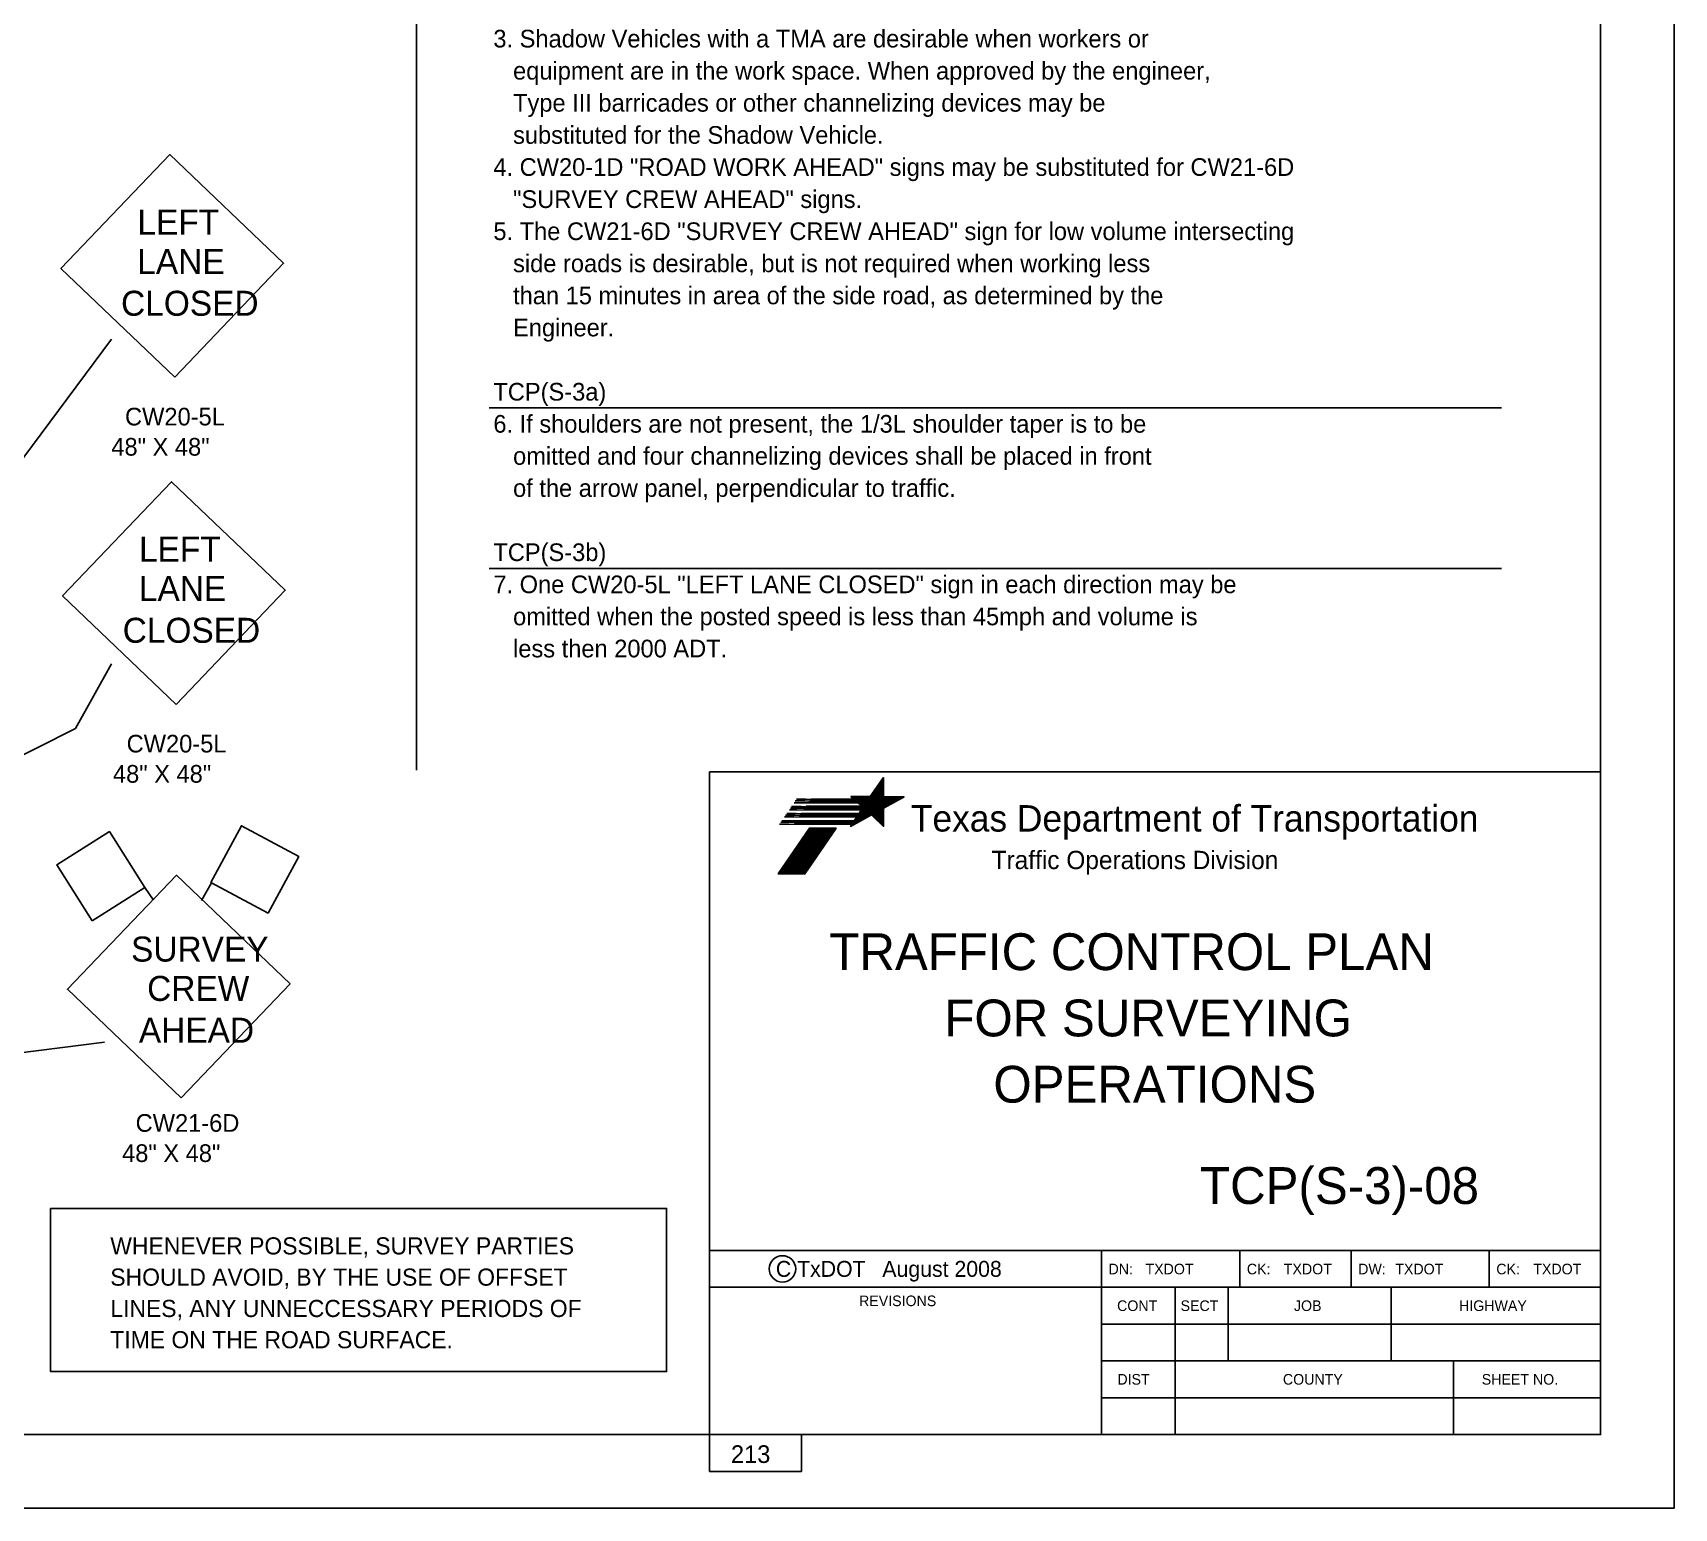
# Model space of a CAD drawing. Extents: x 0 to 29242, y 0 to 23092.
# Drawn here: x 23.04 to 34.19, y 0.24 to 10.26 of the extents above; entities that cross this region are included whole.
import ezdxf

# ---------------------------------------------------------------- set-up
doc = ezdxf.new("R2010")
doc.units = 0
doc.layers.add('D_BATCH_PLOT', color=7, linetype='Continuous')
doc.layers.add('Level 1', color=7, linetype='Continuous')

msp = doc.modelspace()

# ---------------------------------------------------------------- linework, layer by layer
at = {"layer": 'D_BATCH_PLOT'}
msp.add_lwpolyline([(0.188, 0.238), (34.188, 0.238), (34.188, 22.238), (0.188, 22.238)], close=True, dxfattribs=at)
at = {"layer": 'Level 1'}
for p, q in [((34.188, 0.238), (34.188, 22.238)), ((25.647, 21.568), (25.647, 5.25)), ((22.131, 6.231), (23.576, 8.178)), ((26.141, 7.71), (33.016, 7.71)), ((26.141, 6.62), (33.016, 6.62)), ((23.333, 5.532), (23.576, 5.973)), ((22.268, 4.999), (23.333, 5.532)), ((27.638, 5.238), (33.688, 5.238)), ((27.638, 0.738), (27.638, 5.238)), ((28.769, 5.128), (28.82, 5.128)), ((28.77, 5.129), (28.82, 5.129)), ((28.771, 5.131), (28.82, 5.131)), ((28.772, 5.133), (28.82, 5.133)), ((28.772, 5.132), (28.82, 5.132)), ((28.773, 5.135), (28.82, 5.135)), ((28.774, 5.136), (28.82, 5.136)), ((28.775, 5.137), (28.82, 5.137)), ((28.776, 5.139), (28.82, 5.139)), ((28.777, 5.14), (28.82, 5.14)), ((28.778, 5.141), (28.82, 5.141)), ((28.779, 5.143), (28.82, 5.143)), ((28.78, 5.144), (28.82, 5.144)), ((28.781, 5.145), (28.82, 5.145)), ((28.782, 5.147), (28.82, 5.147)), ((28.783, 5.148), (28.82, 5.148)), ((28.784, 5.149), (28.82, 5.149)), ((28.785, 5.151), (28.82, 5.151)), ((28.786, 5.153), (28.82, 5.153)), ((28.786, 5.152), (28.82, 5.152)), ((28.787, 5.155), (28.82, 5.155)), ((28.788, 5.156), (28.82, 5.156)), ((28.789, 5.157), (28.82, 5.157)), ((28.79, 5.159), (28.82, 5.159)), ((28.791, 5.16), (28.82, 5.16)), ((28.792, 5.161), (28.82, 5.161)), ((28.793, 5.163), (28.82, 5.163)), ((28.794, 5.164), (28.82, 5.164)), ((28.795, 5.165), (28.82, 5.165)), ((28.796, 5.167), (28.82, 5.167)), ((28.797, 5.168), (28.82, 5.168)), ((28.798, 5.169), (28.82, 5.169)), ((28.799, 5.171), (28.82, 5.171)), ((28.8, 5.173), (28.82, 5.173)), ((28.8, 5.172), (28.82, 5.172)), ((28.801, 5.175), (28.82, 5.175)), ((28.802, 5.176), (28.82, 5.176)), ((28.803, 5.177), (28.82, 5.177)), ((28.804, 5.179), (28.82, 5.179)), ((28.805, 5.18), (28.82, 5.18)), ((28.806, 5.181), (28.82, 5.181)), ((28.807, 5.183), (28.82, 5.183)), ((28.808, 5.184), (28.82, 5.184)), ((28.809, 5.185), (28.82, 5.185)), ((28.81, 5.187), (28.82, 5.187)), ((28.811, 5.188), (28.82, 5.188)), ((28.812, 5.189), (28.82, 5.189)), ((28.813, 5.191), (28.82, 5.191)), ((28.814, 5.193), (28.82, 5.193)), ((28.814, 5.192), (28.82, 5.192)), ((28.815, 5.195), (28.82, 5.195)), ((28.816, 5.196), (28.82, 5.196)), ((28.817, 5.197), (28.82, 5.197)), ((28.818, 5.199), (28.82, 5.199)), ((28.819, 5.2), (28.82, 5.2)), ((28.276, 5.029), (28.212, 5.029)), ((28.284, 5.041), (28.22, 5.041)), ((28.291, 5.052), (28.228, 5.052)), ((28.648, 5.027), (28.276, 5.029)), ((28.634, 5.039), (28.284, 5.041)), ((28.622, 5.05), (28.291, 5.052)), ((28.312, 5.03), (28.643, 5.031)), ((28.649, 5.026), (28.312, 5.029)), ((28.313, 5.03), (28.643, 5.032)), ((28.32, 5.041), (28.629, 5.043)), ((28.635, 5.038), (28.32, 5.04)), ((28.321, 5.042), (28.629, 5.044)), ((28.327, 5.052), (28.617, 5.054)), ((28.623, 5.049), (28.327, 5.051)), ((28.328, 5.053), (28.617, 5.055)), ((28.645, 5.029), (28.362, 5.029)), ((28.632, 5.041), (28.37, 5.041)), ((28.62, 5.052), (28.378, 5.052)), ((28.599, 5.07), (28.82, 5.07)), ((28.6, 5.069), (28.82, 5.069)), ((28.602, 5.068), (28.82, 5.068)), ((28.604, 5.066), (28.957, 5.066)), ((28.605, 5.065), (28.954, 5.065)), ((28.607, 5.064), (28.952, 5.064)), ((28.608, 5.062), (28.949, 5.062)), ((28.61, 5.061), (28.947, 5.061)), ((28.611, 5.06), (28.944, 5.06)), ((28.613, 5.058), (28.942, 5.058)), ((28.614, 5.057), (28.939, 5.057)), ((28.616, 5.056), (28.937, 5.056)), ((28.617, 5.054), (28.935, 5.054)), ((28.619, 5.053), (28.932, 5.053)), ((28.62, 5.052), (28.93, 5.052)), ((28.622, 5.05), (28.927, 5.05)), ((28.623, 5.049), (28.925, 5.049)), ((28.625, 5.048), (28.922, 5.048)), ((28.626, 5.046), (28.92, 5.046)), ((28.628, 5.045), (28.917, 5.045)), ((28.629, 5.044), (28.915, 5.044)), ((28.631, 5.042), (28.912, 5.042)), ((28.632, 5.041), (28.91, 5.041)), ((28.634, 5.04), (28.908, 5.04)), ((28.635, 5.038), (28.905, 5.038)), ((28.637, 5.037), (28.903, 5.037)), ((28.638, 5.036), (28.9, 5.036)), ((28.64, 5.034), (28.898, 5.034)), ((28.641, 5.033), (28.895, 5.033)), ((28.643, 5.032), (28.893, 5.032)), ((28.644, 5.03), (28.89, 5.03)), ((28.646, 5.029), (28.888, 5.029)), ((28.647, 5.028), (28.885, 5.028)), ((28.649, 5.026), (28.883, 5.026)), ((28.65, 5.025), (28.881, 5.025)), ((28.652, 5.024), (28.878, 5.024)), ((28.653, 5.022), (28.876, 5.022)), ((28.655, 5.021), (28.873, 5.021)), ((28.656, 5.02), (28.871, 5.02)), ((28.658, 5.018), (28.868, 5.018)), ((28.659, 5.017), (28.866, 5.017)), ((28.661, 5.016), (28.863, 5.016)), ((28.729, 5.072), (28.82, 5.072)), ((28.73, 5.073), (28.82, 5.073)), ((28.731, 5.074), (28.82, 5.074)), ((28.732, 5.076), (28.82, 5.076)), ((28.733, 5.077), (28.82, 5.077)), ((28.734, 5.078), (28.82, 5.078)), ((28.735, 5.08), (28.82, 5.08)), ((28.736, 5.081), (28.82, 5.081)), ((28.737, 5.082), (28.82, 5.082)), ((28.738, 5.084), (28.82, 5.084)), ((28.739, 5.085), (28.82, 5.085)), ((28.74, 5.087), (28.82, 5.087)), ((28.741, 5.088), (28.82, 5.088)), ((28.742, 5.089), (28.82, 5.089)), ((28.743, 5.091), (28.82, 5.091)), ((28.744, 5.093), (28.82, 5.093)), ((28.744, 5.092), (28.82, 5.092)), ((28.745, 5.095), (28.82, 5.095)), ((28.746, 5.096), (28.82, 5.096)), ((28.747, 5.097), (28.82, 5.097)), ((28.748, 5.099), (28.82, 5.099)), ((28.749, 5.1), (28.82, 5.1)), ((28.75, 5.101), (28.82, 5.101)), ((28.751, 5.103), (28.82, 5.103)), ((28.752, 5.104), (28.82, 5.104)), ((28.753, 5.105), (28.82, 5.105)), ((28.754, 5.107), (28.82, 5.107)), ((28.755, 5.108), (28.82, 5.108)), ((28.756, 5.109), (28.82, 5.109)), ((28.757, 5.111), (28.82, 5.111)), ((28.758, 5.113), (28.82, 5.113)), ((28.758, 5.112), (28.82, 5.112)), ((28.759, 5.115), (28.82, 5.115)), ((28.76, 5.116), (28.82, 5.116)), ((28.761, 5.117), (28.82, 5.117)), ((28.762, 5.119), (28.82, 5.119)), ((28.763, 5.12), (28.82, 5.12)), ((28.764, 5.121), (28.82, 5.121)), ((28.765, 5.123), (28.82, 5.123)), ((28.766, 5.124), (28.82, 5.124)), ((28.767, 5.125), (28.82, 5.125)), ((28.768, 5.127), (28.82, 5.127)), ((28.128, 4.907), (28.192, 4.907)), ((28.21, 4.933), (28.146, 4.933)), ((28.218, 4.945), (28.154, 4.944)), ((28.225, 4.955), (28.162, 4.955)), ((28.18, 4.981), (28.231, 4.981)), ((28.251, 4.993), (28.187, 4.993)), ((28.62, 4.905), (28.192, 4.907)), ((28.259, 5.004), (28.195, 5.004)), ((28.636, 4.931), (28.21, 4.933)), ((28.644, 4.942), (28.218, 4.944)), ((28.651, 4.953), (28.225, 4.955)), ((28.619, 4.904), (28.228, 4.906)), ((28.229, 4.907), (28.623, 4.909)), ((28.229, 4.907), (28.622, 4.908)), ((28.668, 4.979), (28.231, 4.981)), ((28.636, 4.93), (28.246, 4.932)), ((28.247, 4.933), (28.64, 4.936)), ((28.247, 4.933), (28.639, 4.935)), ((28.675, 4.991), (28.251, 4.993)), ((28.644, 4.941), (28.254, 4.944)), ((28.255, 4.945), (28.648, 4.947)), ((28.255, 4.945), (28.647, 4.946)), ((28.676, 5.002), (28.259, 5.004)), ((28.651, 4.952), (28.261, 4.955)), ((28.262, 4.956), (28.654, 4.957)), ((28.263, 4.956), (28.655, 4.958)), ((28.621, 4.907), (28.278, 4.907)), ((28.668, 4.978), (28.279, 4.981)), ((28.28, 4.982), (28.672, 4.985)), ((28.28, 4.982), (28.672, 4.984)), ((28.675, 4.99), (28.287, 4.993)), ((28.288, 4.994), (28.68, 4.997)), ((28.288, 4.994), (28.68, 4.996)), ((28.295, 5.005), (28.67, 5.007)), ((28.677, 5.001), (28.295, 5.004)), ((28.296, 5.005), (28.67, 5.008)), ((28.638, 4.932), (28.296, 4.932)), ((28.646, 4.944), (28.304, 4.944)), ((28.652, 4.955), (28.311, 4.955)), ((28.669, 4.981), (28.329, 4.981)), ((28.677, 4.993), (28.338, 4.993)), ((28.674, 5.005), (28.345, 5.005)), ((28.62, 4.905), (28.662, 4.905)), ((28.621, 4.907), (28.667, 4.907)), ((28.621, 4.906), (28.665, 4.906)), ((28.622, 4.909), (28.669, 4.909)), ((28.623, 4.91), (28.672, 4.91)), ((28.624, 4.911), (28.674, 4.911)), ((28.625, 4.913), (28.677, 4.913)), ((28.626, 4.914), (28.679, 4.914)), ((28.627, 4.915), (28.681, 4.915)), ((28.628, 4.918), (28.686, 4.918)), ((28.628, 4.917), (28.684, 4.917)), ((28.629, 4.92), (28.689, 4.92)), ((28.63, 4.921), (28.691, 4.921)), ((28.631, 4.922), (28.693, 4.922)), ((28.632, 4.924), (28.696, 4.924)), ((28.633, 4.925), (28.698, 4.925)), ((28.634, 4.926), (28.701, 4.926)), ((28.635, 4.929), (28.705, 4.929)), ((28.635, 4.928), (28.703, 4.928)), ((28.636, 4.93), (28.708, 4.93)), ((28.637, 4.932), (28.71, 4.932)), ((28.638, 4.933), (28.713, 4.933)), ((28.639, 4.934), (28.715, 4.934)), ((28.64, 4.936), (28.717, 4.936)), ((28.641, 4.937), (28.72, 4.937)), ((28.642, 4.94), (28.725, 4.94)), ((28.642, 4.938), (28.722, 4.938)), ((28.643, 4.941), (28.727, 4.941)), ((28.644, 4.942), (28.729, 4.942)), ((28.645, 4.944), (28.732, 4.944)), ((28.646, 4.945), (28.734, 4.945)), ((28.647, 4.946), (28.737, 4.946)), ((28.648, 4.948), (28.82, 4.948)), ((28.649, 4.95), (28.82, 4.95)), ((28.649, 4.949), (28.82, 4.949)), ((28.65, 4.952), (28.82, 4.952)), ((28.651, 4.953), (28.82, 4.953)), ((28.652, 4.954), (28.82, 4.954)), ((28.653, 4.956), (28.82, 4.956)), ((28.654, 4.957), (28.82, 4.957)), ((28.655, 4.958), (28.82, 4.958)), ((28.656, 4.961), (28.82, 4.961)), ((28.656, 4.96), (28.82, 4.96)), ((28.657, 4.962), (28.82, 4.962)), ((28.658, 4.964), (28.82, 4.964)), ((28.659, 4.965), (28.82, 4.965)), ((28.66, 4.966), (28.82, 4.966)), ((28.661, 4.968), (28.82, 4.968)), ((28.662, 4.97), (28.82, 4.97)), ((28.662, 4.969), (28.82, 4.969)), ((28.663, 5.014), (28.861, 5.014)), ((28.663, 4.972), (28.82, 4.972)), ((28.664, 5.013), (28.858, 5.013)), ((28.664, 4.973), (28.82, 4.973)), ((28.665, 4.974), (28.82, 4.974)), ((28.666, 5.012), (28.856, 5.012)), ((28.666, 4.976), (28.82, 4.976)), ((28.667, 5.01), (28.854, 5.01)), ((28.667, 4.977), (28.82, 4.977)), ((28.668, 4.978), (28.82, 4.978)), ((28.669, 5.009), (28.851, 5.009)), ((28.669, 4.981), (28.82, 4.981)), ((28.669, 4.98), (28.82, 4.98)), ((28.67, 5.008), (28.849, 5.008)), ((28.67, 4.982), (28.82, 4.982)), ((28.671, 4.984), (28.82, 4.984)), ((28.672, 5.006), (28.846, 5.006)), ((28.672, 4.985), (28.82, 4.985)), ((28.673, 5.005), (28.844, 5.005)), ((28.673, 4.986), (28.82, 4.986)), ((28.674, 4.988), (28.82, 4.988)), ((28.675, 5.004), (28.841, 5.004)), ((28.675, 4.989), (28.82, 4.989)), ((28.676, 5.002), (28.839, 5.002)), ((28.676, 4.992), (28.82, 4.992)), ((28.676, 4.99), (28.82, 4.99)), ((28.677, 4.993), (28.822, 4.993)), ((28.678, 5.001), (28.836, 5.001)), ((28.678, 4.994), (28.824, 4.994)), ((28.679, 5), (28.834, 5)), ((28.679, 4.996), (28.827, 4.996)), ((28.68, 4.997), (28.829, 4.997)), ((28.681, 4.998), (28.831, 4.998)), ((28.739, 4.946), (28.82, 4.946)), ((28.74, 4.945), (28.82, 4.945)), ((28.741, 4.944), (28.82, 4.944)), ((28.743, 4.942), (28.82, 4.942)), ((28.744, 4.941), (28.82, 4.941)), ((28.746, 4.94), (28.82, 4.94)), ((28.747, 4.938), (28.82, 4.938)), ((28.748, 4.937), (28.82, 4.937)), ((28.75, 4.936), (28.82, 4.936)), ((28.751, 4.934), (28.82, 4.934)), ((28.753, 4.933), (28.82, 4.933)), ((28.754, 4.932), (28.82, 4.932)), ((28.755, 4.93), (28.82, 4.93)), ((28.757, 4.929), (28.82, 4.929)), ((28.758, 4.928), (28.82, 4.928)), ((28.759, 4.926), (28.82, 4.926)), ((28.761, 4.925), (28.82, 4.925)), ((28.762, 4.924), (28.82, 4.924)), ((28.764, 4.922), (28.82, 4.922)), ((28.765, 4.921), (28.82, 4.921)), ((28.766, 4.92), (28.82, 4.92)), ((28.768, 4.918), (28.82, 4.918)), ((28.769, 4.917), (28.82, 4.917)), ((28.771, 4.915), (28.82, 4.915)), ((28.772, 4.914), (28.82, 4.914)), ((28.773, 4.913), (28.82, 4.913)), ((28.775, 4.911), (28.82, 4.911)), ((28.776, 4.91), (28.82, 4.91)), ((28.777, 4.909), (28.82, 4.909)), ((28.779, 4.907), (28.82, 4.907)), ((28.78, 4.906), (28.82, 4.906)), ((28.782, 4.905), (28.82, 4.905)), ((28.113, 4.884), (28.177, 4.884)), ((28.185, 4.896), (28.121, 4.896)), ((28.604, 4.882), (28.177, 4.884)), ((28.613, 4.894), (28.185, 4.896)), ((28.604, 4.881), (28.213, 4.883)), ((28.214, 4.885), (28.608, 4.887)), ((28.214, 4.884), (28.607, 4.886)), ((28.612, 4.893), (28.221, 4.895)), ((28.222, 4.896), (28.616, 4.899)), ((28.222, 4.896), (28.615, 4.898)), ((28.606, 4.884), (28.263, 4.884)), ((28.613, 4.896), (28.271, 4.896)), ((28.272, 4.793), (28.453, 4.793)), ((28.273, 4.794), (28.454, 4.794)), ((28.274, 4.795), (28.455, 4.795)), ((28.275, 4.797), (28.456, 4.797)), ((28.276, 4.798), (28.457, 4.798)), ((28.277, 4.799), (28.458, 4.799)), ((28.278, 4.802), (28.46, 4.802)), ((28.278, 4.801), (28.459, 4.801)), ((28.279, 4.803), (28.461, 4.803)), ((28.28, 4.805), (28.461, 4.805)), ((28.281, 4.806), (28.462, 4.806)), ((28.282, 4.807), (28.463, 4.807)), ((28.283, 4.809), (28.464, 4.809)), ((28.284, 4.81), (28.465, 4.81)), ((28.285, 4.812), (28.466, 4.812)), ((28.286, 4.813), (28.467, 4.813)), ((28.287, 4.814), (28.468, 4.814)), ((28.288, 4.817), (28.47, 4.817)), ((28.288, 4.816), (28.469, 4.816)), ((28.289, 4.818), (28.471, 4.818)), ((28.29, 4.82), (28.471, 4.82)), ((28.291, 4.821), (28.472, 4.821)), ((28.292, 4.822), (28.473, 4.822)), ((28.293, 4.824), (28.474, 4.824)), ((28.294, 4.825), (28.475, 4.825)), ((28.295, 4.826), (28.476, 4.826)), ((28.296, 4.828), (28.477, 4.828)), ((28.297, 4.829), (28.478, 4.829)), ((28.298, 4.832), (28.48, 4.832)), ((28.298, 4.83), (28.479, 4.83)), ((28.299, 4.833), (28.481, 4.833)), ((28.3, 4.834), (28.481, 4.834)), ((28.301, 4.836), (28.482, 4.836)), ((28.302, 4.837), (28.483, 4.837)), ((28.303, 4.838), (28.484, 4.838)), ((28.304, 4.84), (28.485, 4.84)), ((28.305, 4.841), (28.486, 4.841)), ((28.306, 4.842), (28.487, 4.842)), ((28.307, 4.844), (28.488, 4.844)), ((28.308, 4.846), (28.49, 4.846)), ((28.308, 4.845), (28.489, 4.845)), ((28.309, 4.848), (28.49, 4.848)), ((28.31, 4.849), (28.491, 4.849)), ((28.311, 4.85), (28.492, 4.85)), ((28.312, 4.852), (28.493, 4.852)), ((28.313, 4.853), (28.494, 4.853)), ((28.314, 4.854), (28.495, 4.854)), ((28.315, 4.856), (28.496, 4.856)), ((28.596, 4.869), (28.597, 4.869)), ((28.597, 4.87), (28.6, 4.87)), ((28.598, 4.871), (28.602, 4.871)), ((28.599, 4.873), (28.604, 4.873)), ((28.6, 4.875), (28.609, 4.875)), ((28.6, 4.874), (28.607, 4.874)), ((28.601, 4.877), (28.612, 4.877)), ((28.602, 4.878), (28.614, 4.878)), ((28.603, 4.879), (28.616, 4.879)), ((28.604, 4.881), (28.619, 4.881)), ((28.605, 4.882), (28.621, 4.882)), ((28.606, 4.883), (28.624, 4.883)), ((28.607, 4.886), (28.628, 4.886)), ((28.607, 4.885), (28.626, 4.885)), ((28.608, 4.887), (28.631, 4.887)), ((28.609, 4.889), (28.633, 4.889)), ((28.61, 4.89), (28.636, 4.89)), ((28.611, 4.891), (28.638, 4.891)), ((28.612, 4.893), (28.64, 4.893)), ((28.613, 4.894), (28.643, 4.894)), ((28.614, 4.897), (28.648, 4.897)), ((28.614, 4.895), (28.645, 4.895)), ((28.615, 4.898), (28.65, 4.898)), ((28.616, 4.899), (28.652, 4.899)), ((28.617, 4.901), (28.655, 4.901)), ((28.618, 4.902), (28.657, 4.902)), ((28.619, 4.903), (28.66, 4.903)), ((28.783, 4.903), (28.82, 4.903)), ((28.784, 4.902), (28.82, 4.902)), ((28.786, 4.901), (28.82, 4.901)), ((28.787, 4.899), (28.82, 4.899)), ((28.789, 4.898), (28.82, 4.898)), ((28.79, 4.897), (28.82, 4.897)), ((28.791, 4.895), (28.82, 4.895)), ((28.793, 4.894), (28.82, 4.894)), ((28.794, 4.893), (28.82, 4.893)), ((28.795, 4.891), (28.82, 4.891)), ((28.797, 4.89), (28.82, 4.89)), ((28.798, 4.889), (28.82, 4.889)), ((28.8, 4.887), (28.82, 4.887)), ((28.801, 4.886), (28.82, 4.886)), ((28.802, 4.885), (28.82, 4.885)), ((28.804, 4.883), (28.82, 4.883)), ((28.805, 4.882), (28.82, 4.882)), ((28.807, 4.881), (28.82, 4.881)), ((28.808, 4.879), (28.82, 4.879)), ((28.809, 4.878), (28.82, 4.878)), ((28.811, 4.877), (28.82, 4.877)), ((28.812, 4.875), (28.82, 4.875)), ((28.814, 4.874), (28.82, 4.874)), ((28.815, 4.873), (28.82, 4.873)), ((28.816, 4.871), (28.82, 4.871)), ((28.818, 4.87), (28.82, 4.87)), ((28.819, 4.869), (28.82, 4.869)), ((28.197, 4.682), (28.378, 4.682)), ((28.198, 4.683), (28.379, 4.683)), ((28.199, 4.686), (28.381, 4.686)), ((28.199, 4.685), (28.38, 4.685)), ((28.2, 4.687), (28.382, 4.687)), ((28.201, 4.689), (28.383, 4.689)), ((28.202, 4.69), (28.383, 4.69)), ((28.203, 4.691), (28.384, 4.691)), ((28.204, 4.693), (28.385, 4.693)), ((28.205, 4.694), (28.386, 4.694)), ((28.206, 4.695), (28.387, 4.695)), ((28.207, 4.697), (28.388, 4.697)), ((28.208, 4.698), (28.389, 4.698)), ((28.209, 4.701), (28.391, 4.701)), ((28.209, 4.699), (28.39, 4.699)), ((28.21, 4.702), (28.392, 4.702)), ((28.211, 4.703), (28.393, 4.703)), ((28.212, 4.705), (28.393, 4.705)), ((28.213, 4.706), (28.394, 4.706)), ((28.214, 4.707), (28.395, 4.707)), ((28.215, 4.709), (28.396, 4.709)), ((28.216, 4.71), (28.397, 4.71)), ((28.217, 4.711), (28.398, 4.711)), ((28.218, 4.713), (28.399, 4.713)), ((28.219, 4.715), (28.401, 4.715)), ((28.219, 4.714), (28.4, 4.714)), ((28.22, 4.717), (28.402, 4.717)), ((28.221, 4.718), (28.403, 4.718)), ((28.222, 4.719), (28.403, 4.719)), ((28.223, 4.721), (28.404, 4.721)), ((28.224, 4.722), (28.405, 4.722)), ((28.225, 4.723), (28.406, 4.723)), ((28.226, 4.725), (28.407, 4.725)), ((28.227, 4.726), (28.408, 4.726)), ((28.228, 4.729), (28.41, 4.729)), ((28.228, 4.727), (28.409, 4.727)), ((28.229, 4.73), (28.411, 4.73)), ((28.23, 4.731), (28.412, 4.731)), ((28.231, 4.733), (28.412, 4.733)), ((28.232, 4.734), (28.413, 4.734)), ((28.233, 4.735), (28.414, 4.735)), ((28.234, 4.737), (28.415, 4.737)), ((28.235, 4.738), (28.416, 4.738)), ((28.236, 4.739), (28.417, 4.739)), ((28.237, 4.741), (28.418, 4.741)), ((28.238, 4.743), (28.42, 4.743)), ((28.238, 4.742), (28.419, 4.742)), ((28.239, 4.745), (28.421, 4.745)), ((28.24, 4.746), (28.422, 4.746)), ((28.241, 4.747), (28.422, 4.747)), ((28.242, 4.749), (28.423, 4.749)), ((28.243, 4.75), (28.424, 4.75)), ((28.244, 4.751), (28.425, 4.751)), ((28.245, 4.753), (28.426, 4.753)), ((28.246, 4.754), (28.427, 4.754)), ((28.247, 4.755), (28.428, 4.755)), ((28.248, 4.758), (28.43, 4.758)), ((28.248, 4.757), (28.429, 4.757)), ((28.249, 4.759), (28.431, 4.759)), ((28.25, 4.761), (28.432, 4.761)), ((28.251, 4.762), (28.432, 4.762)), ((28.252, 4.763), (28.433, 4.763)), ((28.253, 4.765), (28.434, 4.765)), ((28.254, 4.766), (28.435, 4.766)), ((28.255, 4.767), (28.436, 4.767)), ((28.256, 4.769), (28.437, 4.769)), ((28.257, 4.77), (28.438, 4.77)), ((28.258, 4.773), (28.44, 4.773)), ((28.258, 4.771), (28.439, 4.771)), ((28.259, 4.774), (28.441, 4.774)), ((28.26, 4.775), (28.442, 4.775)), ((28.261, 4.777), (28.442, 4.777)), ((28.262, 4.778), (28.443, 4.778)), ((28.263, 4.779), (28.444, 4.779)), ((28.264, 4.781), (28.445, 4.781)), ((28.265, 4.782), (28.446, 4.782)), ((28.266, 4.783), (28.447, 4.783)), ((28.267, 4.785), (28.448, 4.785)), ((28.268, 4.787), (28.45, 4.787)), ((28.268, 4.786), (28.449, 4.786)), ((28.269, 4.789), (28.451, 4.789)), ((28.27, 4.79), (28.451, 4.79)), ((28.271, 4.791), (28.452, 4.791)), ((28.12, 4.57), (28.302, 4.57)), ((28.121, 4.571), (28.303, 4.571)), ((28.122, 4.572), (28.304, 4.572)), ((28.123, 4.574), (28.305, 4.574)), ((28.124, 4.575), (28.305, 4.575)), ((28.125, 4.576), (28.306, 4.576)), ((28.126, 4.578), (28.307, 4.578)), ((28.127, 4.579), (28.308, 4.579)), ((28.128, 4.58), (28.309, 4.58)), ((28.129, 4.582), (28.31, 4.582)), ((28.13, 4.584), (28.312, 4.584)), ((28.13, 4.583), (28.311, 4.583)), ((28.131, 4.586), (28.313, 4.586)), ((28.132, 4.587), (28.314, 4.587)), ((28.133, 4.588), (28.315, 4.588)), ((28.134, 4.59), (28.315, 4.59)), ((28.135, 4.591), (28.316, 4.591)), ((28.136, 4.592), (28.317, 4.592)), ((28.137, 4.594), (28.318, 4.594)), ((28.138, 4.595), (28.319, 4.595)), ((28.139, 4.598), (28.321, 4.598)), ((28.139, 4.596), (28.32, 4.596)), ((28.14, 4.599), (28.322, 4.599)), ((28.141, 4.6), (28.323, 4.6)), ((28.142, 4.602), (28.324, 4.602)), ((28.143, 4.603), (28.325, 4.603)), ((28.144, 4.604), (28.325, 4.604)), ((28.145, 4.606), (28.326, 4.606)), ((28.146, 4.607), (28.327, 4.607)), ((28.147, 4.608), (28.328, 4.608)), ((28.148, 4.61), (28.329, 4.61)), ((28.149, 4.612), (28.331, 4.612)), ((28.149, 4.611), (28.33, 4.611)), ((28.15, 4.614), (28.332, 4.614)), ((28.151, 4.615), (28.333, 4.615)), ((28.152, 4.616), (28.334, 4.616)), ((28.153, 4.618), (28.334, 4.618)), ((28.154, 4.619), (28.335, 4.619)), ((28.155, 4.62), (28.336, 4.62)), ((28.156, 4.622), (28.337, 4.622)), ((28.157, 4.623), (28.338, 4.623)), ((28.158, 4.624), (28.339, 4.624)), ((28.159, 4.627), (28.341, 4.627)), ((28.159, 4.626), (28.34, 4.626)), ((28.16, 4.628), (28.342, 4.628)), ((28.161, 4.63), (28.343, 4.63)), ((28.162, 4.631), (28.344, 4.631)), ((28.163, 4.632), (28.344, 4.632)), ((28.164, 4.634), (28.345, 4.634)), ((28.165, 4.635), (28.346, 4.635)), ((28.166, 4.636), (28.347, 4.636)), ((28.167, 4.638), (28.348, 4.638)), ((28.168, 4.639), (28.349, 4.639)), ((28.169, 4.642), (28.351, 4.642)), ((28.169, 4.641), (28.35, 4.641)), ((28.17, 4.643), (28.352, 4.643)), ((28.171, 4.645), (28.353, 4.645)), ((28.172, 4.646), (28.354, 4.646)), ((28.173, 4.647), (28.354, 4.647)), ((28.174, 4.649), (28.355, 4.649)), ((28.175, 4.65), (28.356, 4.65)), ((28.176, 4.651), (28.357, 4.651)), ((28.177, 4.653), (28.358, 4.653)), ((28.178, 4.654), (28.359, 4.654)), ((28.179, 4.657), (28.361, 4.657)), ((28.179, 4.655), (28.36, 4.655)), ((28.18, 4.658), (28.362, 4.658)), ((28.181, 4.659), (28.363, 4.659)), ((28.182, 4.661), (28.364, 4.661)), ((28.183, 4.662), (28.364, 4.662)), ((28.184, 4.663), (28.365, 4.663)), ((28.185, 4.665), (28.366, 4.665)), ((28.186, 4.666), (28.367, 4.666)), ((28.187, 4.667), (28.368, 4.667)), ((28.188, 4.669), (28.369, 4.669)), ((28.189, 4.671), (28.371, 4.671)), ((28.189, 4.67), (28.37, 4.67)), ((28.19, 4.673), (28.372, 4.673)), ((28.191, 4.674), (28.373, 4.674)), ((28.192, 4.675), (28.373, 4.675)), ((28.193, 4.677), (28.374, 4.677)), ((28.194, 4.678), (28.375, 4.678)), ((28.195, 4.679), (28.376, 4.679)), ((28.196, 4.681), (28.377, 4.681)), ((24.255, 4.485), (24.189, 4.364)), ((28.104, 4.546), (28.286, 4.546)), ((28.105, 4.547), (28.286, 4.547)), ((28.106, 4.548), (28.287, 4.548)), ((28.107, 4.55), (28.288, 4.55)), ((28.108, 4.551), (28.289, 4.551)), ((28.109, 4.552), (28.29, 4.552)), ((28.11, 4.555), (28.292, 4.555)), ((28.11, 4.554), (28.291, 4.554)), ((28.111, 4.556), (28.293, 4.556)), ((28.112, 4.558), (28.294, 4.558)), ((28.113, 4.559), (28.295, 4.559)), ((28.114, 4.56), (28.295, 4.56)), ((28.115, 4.562), (28.296, 4.562)), ((28.116, 4.563), (28.297, 4.563)), ((28.117, 4.564), (28.298, 4.564)), ((28.118, 4.566), (28.299, 4.566)), ((28.119, 4.567), (28.3, 4.567)), ((28.12, 4.568), (28.301, 4.568)), ((28.284, 4.546), (28.284, 4.545)), ((23.804, 4.453), (23.862, 4.367)), ((22.922, 3.326), (23.53, 3.402)), ((33.688, 1.988), (27.638, 1.988)), ((30.3, 1.738), (30.3, 1.988)), ((31.238, 1.738), (31.238, 1.988)), ((31.994, 1.738), (31.994, 1.988)), ((32.932, 1.738), (32.932, 1.988)), ((30.3, 1.738), (27.638, 1.738)), ((30.3, 0.738), (30.3, 1.738)), ((33.688, 1.738), (30.3, 1.738)), ((30.8, 0.738), (30.8, 1.738)), ((31.16, 1.238), (31.16, 1.738)), ((32.266, 1.238), (32.266, 1.738)), ((33.688, 1.488), (30.3, 1.488)), ((33.688, 1.238), (30.3, 1.238)), ((32.69, 0.738), (32.69, 1.238)), ((33.688, 0.988), (30.3, 0.988)), ((27.638, 0.738), (27.638, 0.488)), ((28.263, 0.738), (28.263, 0.488)), ((27.638, 0.488), (28.263, 0.488)), ((34.188, 0.238), (0.188, 0.238))]:
    msp.add_line(p, q, dxfattribs=at)
for points in [[(2.188, 21.738), (33.688, 21.738), (33.688, 0.738), (2.188, 0.738)], [(24.006, 7.919), (24.746, 8.693), (23.974, 9.431), (23.234, 8.657)], [(24.017, 5.697), (24.757, 6.472), (23.985, 7.209), (23.245, 6.435)], [(28.82, 5.201), (28.729, 5.071), (28.598, 5.071), (28.681, 4.998), (28.596, 4.868), (28.738, 4.947), (28.82, 4.868), (28.82, 4.992), (28.959, 5.068), (28.82, 5.068)], [(23.446, 4.226), (23.804, 4.453), (23.563, 4.833), (23.205, 4.606)], [(24.64, 4.278), (24.252, 4.487), (24.459, 4.872), (24.848, 4.663)], [(28.316, 4.857), (28.497, 4.857), (28.285, 4.545), (28.104, 4.545)], [(24.05, 3.024), (24.79, 3.798), (24.018, 4.536), (23.278, 3.762)], [(23.164, 2.274), (27.346, 2.274), (27.346, 1.166), (23.164, 1.166)]]:
    msp.add_lwpolyline(points, close=True, dxfattribs=at)
msp.add_circle((28.133, 1.863), 0.0897, dxfattribs=at)

# ---------------------------------------------------------------- texts
for s, height, p in [('3. Shadow Vehicles with a TMA are desirable when workers or', 0.12, (26.17, 10.158)), ('   equipment are in the work space. When approved by the engineer,', 0.12, (26.17, 9.94)), ('   Type III barricades or other channelizing devices may be', 0.12, (26.17, 9.722)), ('   substituted for the Shadow Vehicle.', 0.12, (26.17, 9.504)), ('4. CW20-1D "ROAD WORK AHEAD" signs may be substituted for CW21-6D', 0.12, (26.17, 9.286)), ('   "SURVEY CREW AHEAD" signs.', 0.12, (26.17, 9.068)), ('LEFT', 0.1698, (23.753, 8.887)), ('5. The CW21-6D "SURVEY CREW AHEAD" sign for low volume intersecting', 0.12, (26.17, 8.85)), ('LANE', 0.1698, (23.752, 8.62)), ('   side roads is desirable, but is not required when working less', 0.12, (26.17, 8.632)), ('CLOSED', 0.1698, (23.642, 8.336)), ('   than 15 minutes in area of the side road, as determined by the', 0.12, (26.17, 8.414)), ('   Engineer.', 0.12, (26.17, 8.196)), ('TCP(S-3a)', 0.12, (26.17, 7.76)), ('CW20-5L', 0.12, (23.669, 7.591)), ('6. If shoulders are not present, the 1/3L shoulder taper is to be', 0.12, (26.17, 7.542)), ('48" X 48"', 0.12, (23.576, 7.386)), ('   omitted and four channelizing devices shall be placed in front', 0.12, (26.17, 7.324)), ('   of the arrow panel, perpendicular to traffic.', 0.12, (26.17, 7.106)), ('LEFT', 0.1698, (23.764, 6.666)), ('TCP(S-3b)', 0.12, (26.17, 6.67)), ('7. One CW20-5L "LEFT LANE CLOSED" sign in each direction may be', 0.12, (26.17, 6.452)), ('LANE', 0.1698, (23.763, 6.399)), ('   omitted when the posted speed is less than 45mph and volume is', 0.12, (26.17, 6.234)), ('CLOSED', 0.1698, (23.653, 6.115)), ('   less then 2000 ADT.', 0.12, (26.17, 6.016)), ('CW20-5L', 0.12, (23.68, 5.37)), ('48" X 48"', 0.12, (23.587, 5.165)), ('Texas Department of Transportation', 0.17941, (29.005, 4.833)), ('Traffic Operations Division', 0.12415, (29.553, 4.578)), ('TRAFFIC CONTROL PLAN', 0.25, (28.451, 3.892)), ('SURVEY', 0.1698, (23.71, 3.95)), ('CREW', 0.1698, (23.819, 3.683)), ('FOR SURVEYING', 0.25, (29.232, 3.442)), ('AHEAD', 0.1698, (23.763, 3.399)), ('OPERATIONS', 0.25, (29.565, 2.992)), ('CW21-6D', 0.12, (23.741, 2.794)), ('48" X 48"', 0.12, (23.649, 2.589)), ('TCP(S-3)-08', 0.25, (30.968, 2.304)), ('WHENEVER POSSIBLE, SURVEY PARTIES', 0.1164, (23.569, 1.961)), ('C TxDOT ', 0.108, (28.088, 1.809)), ('August 2008', 0.10799, (28.811, 1.809)), ('DN:', 0.072, (30.347, 1.826)), ('TXDOT', 0.072, (30.598, 1.826)), ('CK:', 0.072, (31.286, 1.826)), ('TXDOT', 0.072, (31.537, 1.826)), ('DW:', 0.072, (32.042, 1.826)), ('TXDOT', 0.072, (32.294, 1.826)), ('CK:', 0.072, (32.98, 1.826)), ('TXDOT', 0.072, (33.231, 1.826)), ('SHOULD AVOID, BY THE USE OF OFFSET', 0.1164, (23.569, 1.749)), ('REVISIONS', 0.072, (28.653, 1.61)), ('LINES, ANY UNNECCESSARY PERIODS OF', 0.1164, (23.569, 1.536)), ('CONT', 0.072, (30.405, 1.577)), ('SECT', 0.072, (30.836, 1.577)), ('JOB', 0.072, (31.606, 1.577)), ('HIGHWAY', 0.072, (32.727, 1.577)), ('TIME ON THE ROAD SURFACE.', 0.1164, (23.569, 1.324)), ('DIST', 0.072, (30.407, 1.077)), ('COUNTY', 0.072, (31.531, 1.077)), ('SHEET NO.', 0.072, (32.881, 1.077)), ('213', 0.12, (27.783, 0.545))]:
    msp.add_text(s, height=height, dxfattribs=at).set_placement(p)

doc.saveas('drawing.dxf')
